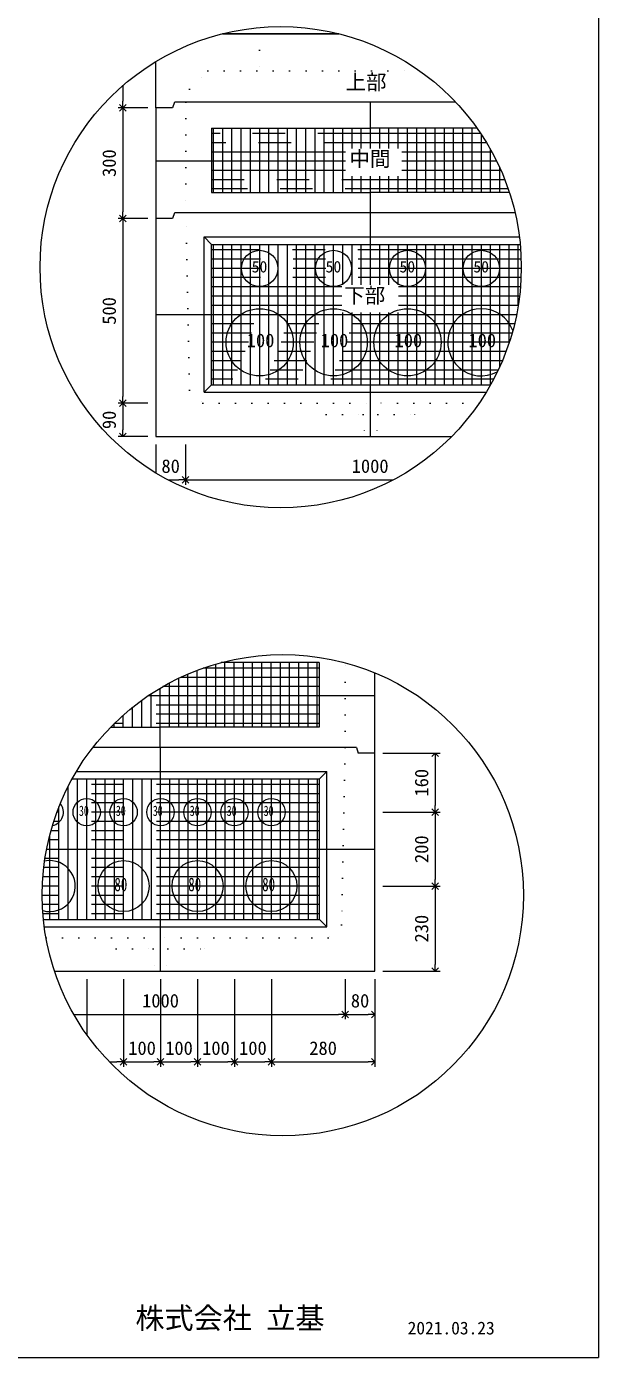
# Model space of a CAD drawing. Units: millimetres, scale not verified. Extents: x -4890 to 4890, y -2297 to 2297.
# Drawn here: x -2944 to -1830, y -1978 to 615 of the extents above; entities that cross this region are included whole.
import ezdxf
from ezdxf.enums import TextEntityAlignment as Align

# ---------------------------------------------------------------- set-up
doc = ezdxf.new("R2010")
doc.units = ezdxf.units.MM
doc.header["$LTSCALE"] = 10
for name, pattern in [('DASHED1', [1.8, 1.2, -0.6]), ('USER2', [50.8, 31.75, -6.35, 6.35, -6.35]), ('USER5', [3.185, 0.01, -3.175])]:
    doc.linetypes.add(name, pattern=pattern)
for name, color, linetype, lineweight in [('0-2_waku', 7, 'Continuous', 18), ('0-3_gaikei', 7, 'Continuous', 18), ('0-4_kakure', 7, 'DASHED1', 5), ('0-5_sunpou', 7, 'Continuous', 5), ('0-8_hole', 7, 'Continuous', 18), ('0-9_uchigawa', 6, 'Continuous', 18), ('0-E_文字１', 7, 'Continuous', 18), ('0-F_コア部分\u3000寸法補助線3', 150, 'USER2', 18), ('1-0_コア部分\u3000寸法補助線2', 150, 'USER2', 18), ('1-1_コア部分\u3000中心補助線', 1, 'Continuous', 18), ('1-2_コア部分\u3000寸法補助線', 7, 'USER2', 5), ('1-3_uchigawa2', 6, 'USER2', 18)]:
    doc.layers.add(name, color=color, linetype=linetype, lineweight=lineweight)
doc.styles.add('ＭＳ ゴシック', font='')
doc.styles.get('ＭＳ ゴシック').set_extended_font_data('MS Gothic')

# ---------------------------------------------------------------- blocks, each defined once
blk = doc.blocks.new('_Open90')
at = {"layer": '0-5_sunpou'}
blk.add_line((0, 0), (-1, 0), dxfattribs=at)
blk.add_lwpolyline([(-0.5, 0.5), (0, 0), (-0.5, -0.5)], dxfattribs=at)

msp = doc.modelspace()

# ---------------------------------------------------------------- linework, layer by layer
at = {"layer": '0-2_waku'}
for p in [(-1829.68, 2296.99), (-4889.68, -1978.01), (-4889.68, -1978.01), (-4889.68, -1978.01), (-4889.68, -1978.01)]:
    msp.add_line(p, (-1829.68, -1978.01), dxfattribs=at)
at = {"layer": '0-3_gaikei'}
for p, q in [((-2562.43, 601.35), (-2508.38, 601.35)), ((-2562.43, 601.35), (-2508.38, 601.35)), ((-2562.43, 601.35), (-2508.38, 601.35)), ((-2335.33, 601.35), (-2562.43, 601.35)), ((-2562.38, 601.35), (-2335.33, 601.35)), ((-2562.38, 601.35), (-2335.33, 601.35)), ((-2691.98, 457.35), (-2691.98, 547.36)), ((-2655.98, 468.15), (-2659.58, 457.35)), ((-2273.77, 468.15), (-2655.37, 468.15)), ((-2107.79, 468.15), (-2274.38, 468.15)), ((-2691.98, 457.35), (-2691.98, -183.45)), ((-2659.58, 457.35), (-2691.98, 457.35)), ((-2659.58, 457.35), (-2691.98, 457.35)), ((-2659.58, 241.35), (-2691.98, 241.35)), ((-2659.58, 241.35), (-2691.98, 241.35)), ((-2655.98, 252.15), (-2659.58, 241.35)), ((-2273.77, 252.15), (-2655.37, 252.15)), ((-1992.08, 252.15), (-2274.38, 252.15)), ((-2691.98, -183.45), (-2115.68, -183.45)), ((-2691.98, -183.45), (-2115.68, -183.45)), ((-2691.98, -183.45), (-2115.68, -183.45)), ((-2265.28, -1002.04), (-2265.28, -644.08)), ((-2301.28, -789.64), (-2297.68, -800.44)), ((-2265.28, -800.44), (-2297.68, -800.44))]:
    msp.add_line(p, q, dxfattribs=at)
for points in [[(-2889.59, -1225.24), (-2265.28, -1225.24), (-2265.28, -800.44)], [(-2880.45, -1225.24), (-2265.28, -1225.24), (-2265.28, -800.44)], [(-2301.28, -789.64), (-2682.88, -789.64), (-2814.95, -789.64)]]:
    msp.add_lwpolyline(points, dxfattribs=at)
at = {"layer": '0-4_kakure', "linetype": 'USER5', "lineweight": 18}
for p, q in [((-2490.38, 601.35), (-2490.38, 613.47)), ((-2490.38, 601.35), (-2490.38, 529.35)), ((-2626.57, 493.35), (-2590.57, 529.35)), ((-2590.57, 529.35), (-2178.29, 529.35)), ((-2626.57, 493.35), (-2633.77, 468.15)), ((-2633.77, 468.15), (-2633.77, 252.15)), ((-2626.34, -93.45), (-2633.77, 252.15)), ((-2626.34, -93.45), (-2600.59, -118.65)), ((-2600.59, -118.65), (-2273.77, -118.65)), ((-2360.17, -140.25), (-2381.77, -118.65)), ((-2062.13, -118.65), (-2273.77, -118.65)), ((-2187.37, -140.25), (-2165.77, -118.65)), ((-2360.17, -140.25), (-2288.17, -140.25)), ((-2288.17, -140.25), (-2285.29, -183.45)), ((-2259.37, -140.25), (-2262.25, -183.45)), ((-2259.37, -140.25), (-2187.37, -140.25)), ((-2322.88, -789.64), (-2322.88, -624.5)), ((-2322.88, -789.64), (-2330.31, -1135.24)), ((-2330.31, -1135.24), (-2356.06, -1160.44)), ((-2906.12, -1160.44), (-2682.88, -1160.44)), ((-2769.28, -1182.04), (-2790.88, -1160.44)), ((-2356.06, -1160.44), (-2682.88, -1160.44)), ((-2596.48, -1182.04), (-2574.88, -1160.44)), ((-2769.28, -1182.04), (-2697.28, -1182.04)), ((-2697.28, -1182.04), (-2694.4, -1225.24)), ((-2668.48, -1182.04), (-2671.36, -1225.24)), ((-2668.48, -1182.04), (-2596.48, -1182.04))]:
    msp.add_line(p, q, dxfattribs=at)
at = {"layer": '0-5_sunpou', "color": 150, "lineweight": 18}
for p, q in [((-2756.29, 500.47), (-2756.29, 470.31)), ((-2707.82, 457.35), (-2765.65, 457.35)), ((-2723.66, 457.35), (-2765.65, 457.35)), ((-2756.29, 444.39), (-2756.29, 254.31)), ((-2707.82, 241.35), (-2765.65, 241.35)), ((-2707.82, 241.35), (-2765.65, 241.35)), ((-2756.29, 228.39), (-2756.29, -105.69)), ((-2707.82, -118.65), (-2765.65, -118.65)), ((-2723.66, -118.65), (-2765.65, -118.65)), ((-2756.29, -131.61), (-2756.29, -170.49)), ((-2707.82, -183.45), (-2765.65, -183.45)), ((-2691.98, -199.29), (-2691.98, -254.5)), ((-2634.38, -199.29), (-2634.38, -277.35)), ((-2634.38, -199.29), (-2634.38, -277.35)), ((-2668.2, -267.99), (-2647.34, -267.99)), ((-2621.42, -267.99), (-2229.56, -267.99)), ((-2249.44, -800.44), (-2138.13, -800.44)), ((-2147.49, -813.4), (-2147.49, -902.68)), ((-2249.44, -915.64), (-2138.13, -915.64)), ((-2249.44, -915.64), (-2138.13, -915.64)), ((-2147.49, -928.6), (-2147.49, -1046.68)), ((-2249.44, -1059.64), (-2138.13, -1059.64)), ((-2249.44, -1059.64), (-2138.13, -1059.64)), ((-2147.49, -1072.6), (-2147.49, -1212.28)), ((-2826.88, -1241.08), (-2826.88, -1348.88)), ((-2754.88, -1241.08), (-2754.88, -1411.53)), ((-2754.88, -1241.08), (-2754.88, -1411.53)), ((-2682.88, -1241.08), (-2682.88, -1411.53)), ((-2682.88, -1241.08), (-2682.88, -1411.53)), ((-2610.88, -1241.08), (-2610.88, -1411.53)), ((-2610.88, -1241.08), (-2610.88, -1411.53)), ((-2538.88, -1241.08), (-2538.88, -1411.53)), ((-2538.88, -1241.08), (-2538.88, -1411.53)), ((-2466.88, -1241.08), (-2466.88, -1411.53)), ((-2466.88, -1241.08), (-2466.88, -1411.53)), ((-2322.88, -1241.08), (-2322.88, -1319.14)), ((-2322.88, -1241.08), (-2322.88, -1319.14)), ((-2265.28, -1241.08), (-2265.28, -1319.14)), ((-2265.28, -1241.08), (-2265.28, -1411.53)), ((-2249.44, -1225.24), (-2138.13, -1225.24)), ((-2851.85, -1309.78), (-2335.84, -1309.78)), ((-2309.92, -1309.78), (-2278.24, -1309.78)), ((-2782.74, -1402.17), (-2767.84, -1402.17)), ((-2741.92, -1402.17), (-2695.84, -1402.17)), ((-2669.92, -1402.17), (-2623.84, -1402.17)), ((-2597.92, -1402.17), (-2551.84, -1402.17)), ((-2525.92, -1402.17), (-2479.84, -1402.17)), ((-2453.92, -1402.17), (-2278.24, -1402.17))]:
    msp.add_line(p, q, dxfattribs=at)
for centre in [(-2448.88, 146.43), (-2444.67, -1077.28)]:
    msp.add_circle(centre, 468.88, dxfattribs=at)
at = {"layer": '0-8_hole'}
for centre, radius in [((-2489.77, 144.15), 35.28), ((-2345.77, 144.15), 35.28), ((-2201.77, 144.15), 35.28), ((-2057.77, 144.15), 35.28), ((-2489.77, 0.15), 65.52), ((-2345.77, 0.15), 65.52), ((-2201.77, 0.15), 65.52), ((-2826.88, -915.64), 26.64), ((-2754.88, -915.64), 26.64), ((-2682.88, -915.64), 26.64), ((-2610.88, -915.64), 26.64), ((-2538.88, -915.64), 26.64), ((-2466.88, -915.64), 26.64), ((-2754.88, -1059.64), 49.68), ((-2610.88, -1059.64), 49.68), ((-2466.88, -1059.64), 49.68)]:
    msp.add_circle(centre, radius, dxfattribs=at)
for centre, radius, start, end in [((-2057.77, 0.15), 65.52, 20.66629, 298.32089), ((-2898.88, -915.64), 26.64, 281.59033, 39.2294), ((-2898.88, -1059.64), 49.68, 253.99064, 101.55918)]:
    msp.add_arc(centre, radius, start, end, dxfattribs=at)
at = {"layer": '0-9_uchigawa'}
for p, q in [((-2597.77, 205.35), (-2583.37, 190.95)), ((-2597.77, -97.05), (-2597.77, 205.35)), ((-2583.37, 190.95), (-2273.77, 190.95)), ((-2583.37, -82.65), (-2583.37, 190.95)), ((-2273.77, 190.95), (-1982.12, 190.95)), ((-2597.77, -97.05), (-2583.37, -82.65)), ((-2597.77, -97.05), (-2048.18, -97.05)), ((-2583.37, -82.65), (-2039.77, -82.65)), ((-2373.28, -1124.44), (-2373.28, -850.84)), ((-2358.88, -1138.84), (-2358.88, -836.44)), ((-2911.17, -1124.44), (-2373.28, -1124.44)), ((-2909.49, -1138.84), (-2358.88, -1138.84)), ((-2358.88, -1138.84), (-2373.28, -1124.44))]:
    msp.add_line(p, q, dxfattribs=at)
for points in [[(-2597.77, 205.35), (-2273.77, 205.35), (-1983.72, 205.35)], [(-2855.24, -850.84), (-2682.88, -850.84), (-2373.28, -850.84), (-2358.88, -836.44)], [(-2846.96, -836.44), (-2682.88, -836.44), (-2358.88, -836.44)]]:
    msp.add_lwpolyline(points, dxfattribs=at)
at = {"layer": '0-F_コア部分\u3000寸法補助線3'}
for p, q in [((-2579.77, 291.75), (-2579.77, 417.75)), ((-2543.77, 291.75), (-2543.77, 417.75)), ((-2507.77, 291.75), (-2507.77, 417.75)), ((-2471.77, 291.75), (-2471.77, 417.75)), ((-2435.77, 291.75), (-2435.77, 417.75)), ((-2399.77, 291.75), (-2399.77, 417.75)), ((-2363.77, 291.75), (-2363.77, 417.75)), ((-2327.77, 291.75), (-2327.77, 417.75)), ((-2291.77, 377.98), (-2291.77, 417.75)), ((-2255.77, 377.98), (-2255.77, 417.75)), ((-2219.77, 377.98), (-2219.77, 417.75)), ((-2183.77, 291.75), (-2183.77, 417.75)), ((-2147.77, 291.75), (-2147.77, 417.75)), ((-2111.77, 291.75), (-2111.77, 417.75)), ((-2075.77, 291.75), (-2075.77, 417.75)), ((-2322.77, 370.95), (-2583.37, 370.95)), ((-2037.25, 370.95), (-2212.61, 370.95)), ((-2039.77, 291.75), (-2039.77, 375.51)), ((-2322.77, 334.95), (-2583.37, 334.95)), ((-2291.77, 291.75), (-2291.77, 324.08)), ((-2255.77, 291.75), (-2255.77, 324.08)), ((-2219.77, 291.75), (-2219.77, 324.08)), ((-2019.57, 334.95), (-2212.61, 334.95)), ((-2003.77, 291.75), (-2003.77, 293.82)), ((-2579.77, -82.65), (-2579.77, 190.95)), ((-2543.77, -82.65), (-2543.77, 190.95)), ((-2507.77, -82.65), (-2507.77, 190.95)), ((-2471.77, -82.65), (-2471.77, 190.95)), ((-2435.77, -82.65), (-2435.77, 190.95)), ((-2399.77, -82.65), (-2399.77, 190.95)), ((-2363.77, -82.65), (-2363.77, 190.95)), ((-2327.77, 112.18), (-2327.77, 190.95)), ((-2291.77, 112.18), (-2291.77, 190.95)), ((-2255.77, 112.18), (-2255.77, 190.95)), ((-2219.77, 112.18), (-2219.77, 190.95)), ((-2183.77, -82.65), (-2183.77, 190.95)), ((-2147.77, -82.65), (-2147.77, 190.95)), ((-2111.77, -82.65), (-2111.77, 190.95)), ((-2075.77, -82.65), (-2075.77, 190.95)), ((-2039.77, -82.65), (-2039.77, 190.95)), ((-2003.77, -0.95), (-2003.77, 190.95)), ((-1981.22, 180.15), (-2583.37, 180.15)), ((-1980.01, 144.15), (-2583.37, 144.15)), ((-2329.39, 108.15), (-2583.37, 108.15)), ((-1981.57, 108.15), (-2219.23, 108.15)), ((-2329.39, 72.15), (-2583.37, 72.15)), ((-2327.77, -82.65), (-2327.77, 58.28)), ((-2291.77, -82.65), (-2291.77, 58.28)), ((-2255.77, -82.65), (-2255.77, 58.28)), ((-2219.77, -82.65), (-2219.77, 58.28)), ((-1985.92, 72.15), (-2219.23, 72.15)), ((-1993.16, 36.15), (-2583.37, 36.15)), ((-2003.4, 0.15), (-2583.37, 0.15)), ((-2016.88, -35.85), (-2583.37, -35.85)), ((-2033.91, -71.85), (-2583.37, -71.85)), ((-2629.49, -750.04), (-2629.49, -646.37)), ((-2593.49, -750.04), (-2593.49, -632.65)), ((-2557.49, -750.04), (-2557.49, -624.04)), ((-2521.49, -750.04), (-2521.49, -624.04)), ((-2485.49, -750.04), (-2485.49, -624.04)), ((-2449.49, -750.04), (-2449.49, -624.04)), ((-2413.49, -750.04), (-2413.49, -624.04)), ((-2377.49, -750.04), (-2377.49, -624.04)), ((-2373.89, -670.84), (-2678.44, -670.84)), ((-2665.49, -750.04), (-2665.49, -663.66)), ((-2701.49, -750.04), (-2701.49, -685)), ((-2737.49, -750.04), (-2737.49, -711.09)), ((-2373.89, -706.84), (-2732.1, -706.84)), ((-2773.49, -750.04), (-2773.49, -743.04)), ((-2844.88, -1124.44), (-2844.88, -850.84)), ((-2808.88, -1124.44), (-2808.88, -850.84)), ((-2772.88, -1124.44), (-2772.88, -850.84)), ((-2736.88, -1124.44), (-2736.88, -850.84)), ((-2700.88, -1124.44), (-2700.88, -850.84)), ((-2664.88, -1124.44), (-2664.88, -850.84)), ((-2628.88, -1124.44), (-2628.88, -850.84)), ((-2592.88, -1124.44), (-2592.88, -850.84)), ((-2556.88, -1124.44), (-2556.88, -850.84)), ((-2520.88, -1124.44), (-2520.88, -850.84)), ((-2484.88, -1124.44), (-2484.88, -850.84)), ((-2448.88, -1124.44), (-2448.88, -850.84)), ((-2412.88, -1124.44), (-2412.88, -850.84)), ((-2376.88, -1124.44), (-2376.88, -850.84)), ((-2373.28, -861.64), (-2861.01, -861.64)), ((-2880.88, -1124.44), (-2880.88, -905.33)), ((-2373.28, -897.64), (-2877.77, -897.64)), ((-2373.28, -933.64), (-2891, -933.64)), ((-2373.28, -969.64), (-2901.02, -969.64)), ((-2373.28, -1005.64), (-2908.04, -1005.64)), ((-2373.28, -1041.64), (-2912.19, -1041.64)), ((-2373.28, -1077.64), (-2913.55, -1077.64)), ((-2373.28, -1113.64), (-2912.14, -1113.64))]:
    msp.add_line(p, q, dxfattribs=at)
at = {"layer": '1-0_コア部分\u3000寸法補助線2'}
for p, q in [((-2561.77, 291.75), (-2561.77, 417.75)), ((-2525.77, 291.75), (-2525.77, 417.75)), ((-2489.77, 291.75), (-2489.77, 417.75)), ((-2453.77, 291.75), (-2453.77, 417.75)), ((-2381.77, 291.75), (-2381.77, 417.75)), ((-2309.77, 377.98), (-2309.77, 417.75)), ((-2237.77, 377.98), (-2237.77, 417.75)), ((-2165.77, 291.75), (-2165.77, 417.75)), ((-2093.77, 291.75), (-2093.77, 417.75)), ((-2047.59, 388.95), (-2583.37, 388.95)), ((-2021.77, 291.75), (-2021.77, 339.88)), ((-2012.11, 316.95), (-2583.37, 316.95)), ((-2309.77, 291.75), (-2309.77, 324.08)), ((-2237.77, 291.75), (-2237.77, 324.08)), ((-2525.77, -82.65), (-2525.77, 190.95)), ((-2489.77, -82.65), (-2489.77, 190.95)), ((-2453.77, -82.65), (-2453.77, 190.95)), ((-2381.77, -82.65), (-2381.77, 190.95)), ((-2309.77, 112.18), (-2309.77, 190.95)), ((-2237.77, 112.18), (-2237.77, 190.95)), ((-2165.77, -82.65), (-2165.77, 190.95)), ((-2093.77, -82.65), (-2093.77, 190.95)), ((-2021.77, -47.02), (-2021.77, 190.95)), ((-1980.27, 162.15), (-2583.37, 162.15)), ((-2329.39, 90.15), (-2583.37, 90.15)), ((-1983.39, 90.15), (-2219.23, 90.15)), ((-2309.77, -82.65), (-2309.77, 58.28)), ((-2237.77, -82.65), (-2237.77, 58.28)), ((-1997.89, 18.15), (-2583.37, 18.15)), ((-2024.93, -53.85), (-2583.37, -53.85)), ((-2575.49, -750.04), (-2575.49, -627.03)), ((-2503.49, -750.04), (-2503.49, -624.04)), ((-2431.49, -750.04), (-2431.49, -624.04)), ((-2647.49, -750.04), (-2647.49, -654.54)), ((-2373.89, -652.84), (-2643.89, -652.84)), ((-2719.49, -750.04), (-2719.49, -697.39)), ((-2373.89, -724.84), (-2753.91, -724.84)), ((-2790.88, -1124.44), (-2790.88, -850.84)), ((-2718.88, -1124.44), (-2718.88, -850.84)), ((-2646.88, -1124.44), (-2646.88, -850.84)), ((-2574.88, -1124.44), (-2574.88, -850.84)), ((-2502.88, -1124.44), (-2502.88, -850.84)), ((-2430.88, -1124.44), (-2430.88, -850.84)), ((-2373.28, -879.64), (-2869.86, -879.64)), ((-2862.88, -1124.44), (-2862.88, -865.28)), ((-2373.28, -951.64), (-2896.4, -951.64)), ((-2898.88, -1124.44), (-2898.88, -960.92)), ((-2373.28, -1023.64), (-2910.47, -1023.64)), ((-2373.28, -1095.64), (-2913.19, -1095.64))]:
    msp.add_line(p, q, dxfattribs=at)
at = {"layer": '1-1_コア部分\u3000中心補助線'}
for p, q in [((-2273.77, 377.98), (-2273.77, 468.15)), ((-2322.77, 352.95), (-2691.98, 352.95)), ((-2027.93, 352.95), (-2212.61, 352.95)), ((-2273.77, 252.15), (-2273.77, 324.08)), ((-2273.77, 112.18), (-2273.77, 252.15)), ((-2691.37, 54.15), (-1989.17, 54.15)), ((-2273.77, -183.45), (-2273.77, 58.28)), ((-2683.49, -789.64), (-2683.49, -673.79)), ((-2266.51, -688.84), (-2707.26, -688.84)), ((-2682.88, -1225.24), (-2682.88, -789.64)), ((-2904.9, -987.64), (-2265.28, -987.64))]:
    msp.add_line(p, q, dxfattribs=at)
at = {"layer": '1-2_コア部分\u3000寸法補助線'}
for p, q in [((-2561.77, 291.75), (-2561.77, 417.75)), ((-2489.77, 291.75), (-2489.77, 417.75)), ((-2417.77, 291.75), (-2417.77, 417.75)), ((-2345.77, 291.75), (-2345.77, 417.75)), ((-2201.77, 291.75), (-2201.77, 417.75)), ((-2129.77, 291.75), (-2129.77, 417.75)), ((-2059.04, 406.95), (-2583.37, 406.95)), ((-2057.77, 291.75), (-2057.77, 405.04)), ((-2005.5, 298.95), (-2583.37, 298.95)), ((-2561.77, -82.65), (-2561.77, 190.95)), ((-2489.77, -82.65), (-2489.77, 190.95)), ((-2417.77, -82.65), (-2417.77, 190.95)), ((-2345.77, -82.65), (-2345.77, 190.95)), ((-2201.77, -82.65), (-2201.77, 190.95)), ((-2129.77, -82.65), (-2129.77, 190.95)), ((-2057.77, -82.65), (-2057.77, 190.95)), ((-1985.77, 73.12), (-1985.77, 190.95)), ((-1980.44, 126.15), (-2583.37, 126.15)), ((-2009.72, -17.85), (-2583.37, -17.85)), ((-2611.49, -750.04), (-2611.49, -639.09)), ((-2373.89, -634.84), (-2599.87, -634.84)), ((-2539.49, -750.04), (-2539.49, -624.04)), ((-2467.49, -750.04), (-2467.49, -624.04)), ((-2395.49, -750.04), (-2395.49, -624.04)), ((-2373.89, -742.84), (-2773.29, -742.84)), ((-2755.49, -750.04), (-2755.49, -726.24)), ((-2826.88, -1124.44), (-2826.88, -850.84)), ((-2754.88, -1124.44), (-2754.88, -850.84)), ((-2610.88, -1124.44), (-2610.88, -850.84)), ((-2538.88, -1124.44), (-2538.88, -850.84)), ((-2466.88, -1124.44), (-2466.88, -850.84)), ((-2394.88, -1124.44), (-2394.88, -850.84)), ((-2373.28, -915.64), (-2884.8, -915.64)), ((-2898.88, -1124.44), (-2898.88, -960.92)), ((-2373.28, -1059.64), (-2913.22, -1059.64))]:
    msp.add_line(p, q, dxfattribs=at)
at = {"layer": '1-3_uchigawa2'}
for p, q in [((-2583.37, 417.75), (-2273.77, 417.75)), ((-2583.37, 417.75), (-2583.37, 291.75)), ((-2066.48, 417.75), (-2273.77, 417.75)), ((-2583.37, 291.75), (-2273.77, 291.75)), ((-2003.09, 291.75), (-2273.77, 291.75)), ((-2373.89, -624.04), (-2564.72, -624.04)), ((-2373.89, -624.04), (-2373.89, -750.04)), ((-2780.46, -750.04), (-2683.49, -750.04)), ((-2373.89, -750.04), (-2683.49, -750.04))]:
    msp.add_line(p, q, dxfattribs=at)

# ---------------------------------------------------------------- block references
at = {"layer": '0-5_sunpou', "xscale": 12.96, "yscale": 12.96}
for p, rotation in [((-2756.29, 457.35), 270), ((-2756.29, 457.35), 90), ((-2756.29, 241.35), 270), ((-2756.29, 241.35), 90), ((-2756.29, -118.65), 270), ((-2756.29, -118.65), 90), ((-2756.29, -183.45), 270), ((-2634.38, -267.99), 180), ((-2147.49, -800.44), 90), ((-2147.49, -915.64), 270), ((-2147.49, -915.64), 90), ((-2147.49, -1059.64), 270), ((-2147.49, -1059.64), 90), ((-2147.49, -1225.24), 270), ((-2322.88, -1309.78), 180), ((-2754.88, -1402.17), 180), ((-2682.88, -1402.17), 180), ((-2610.88, -1402.17), 180), ((-2538.88, -1402.17), 180), ((-2466.88, -1402.17), 180)]:
    msp.add_blockref('_Open90', p, dxfattribs=dict(at, rotation=rotation))
for p in [(-2634.38, -267.99), (-2322.88, -1309.78), (-2265.28, -1309.78), (-2754.88, -1402.17), (-2682.88, -1402.17), (-2610.88, -1402.17), (-2538.88, -1402.17), (-2466.88, -1402.17), (-2265.28, -1402.17)]:
    msp.add_blockref('_Open90', p, dxfattribs=at)

# ---------------------------------------------------------------- texts
at = {"layer": '0-5_sunpou', "style": 'ＭＳ ゴシック'}
for s, p in [('300', (-2762.05, 322.35)), ('500', (-2762.05, 34.35)), ('90', (-2762.05, -169.05)), ('160', (-2153.25, -885.04)), ('200', (-2153.25, -1014.64)), ('230', (-2153.25, -1169.44))]:
    msp.add_text(s, height=26.39, rotation=90, dxfattribs=at).set_placement(p, align=Align.BOTTOM_LEFT)
for s, p in [('80', (-2681.18, -262.23)), ('1000', (-2310.38, -262.23)), ('1000', (-2718.88, -1304.02)), ('80', (-2312.08, -1304.02)), ('100', (-2745.88, -1396.41)), ('100', (-2673.88, -1396.41)), ('100', (-2601.88, -1396.41)), ('100', (-2529.88, -1396.41)), ('280', (-2393.08, -1396.41))]:
    msp.add_text(s, height=26.39, dxfattribs=at).set_placement(p, align=Align.BOTTOM_LEFT)
at = {"layer": '0-E_文字１', "style": 'ＭＳ ゴシック'}
for s, height, p in [('上部', 29.33, (-2322.57, 483.72)), ('中間', 29.33, (-2314.85, 334.25)), ('50', 22.43, (-2505.32, 129.51)), ('50', 22.43, (-2361.32, 129.51)), ('50', 22.43, (-2217.32, 129.51)), ('50', 22.43, (-2073.32, 129.51)), ('下部', 29.33, (-2325.08, 68)), ('100', 26.39, (-2514.93, -17.26)), ('100', 26.39, (-2370.93, -17.26)), ('100', 26.39, (-2226.93, -17.26)), ('100', 26.39, (-2082.93, -17.26)), ('株式会社 立基', 41.57, (-2731.91, -1934.52)), ('2021.03.23', 24.94, (-2201.4, -1940.74))]:
    msp.add_text(s, height=height, dxfattribs=at).set_placement(p, align=Align.BOTTOM_LEFT)
at = {"layer": '0-E_文字１', "style": 'ＭＳ ゴシック', "width": 0.7}
for s, height, p in [('30', 20.19, (-2842, -928.98)), ('30', 20.19, (-2770, -928.98)), ('30', 20.19, (-2698, -928.98)), ('30', 20.19, (-2626, -928.98)), ('30', 20.19, (-2554, -928.98)), ('30', 20.19, (-2482, -928.98)), ('80', 26.39, (-2772.93, -1077.41)), ('80', 26.39, (-2628.93, -1077.41)), ('80', 26.39, (-2484.93, -1077.41))]:
    msp.add_text(s, height=height, dxfattribs=at).set_placement(p, align=Align.BOTTOM_LEFT)

doc.saveas('drawing.dxf')
